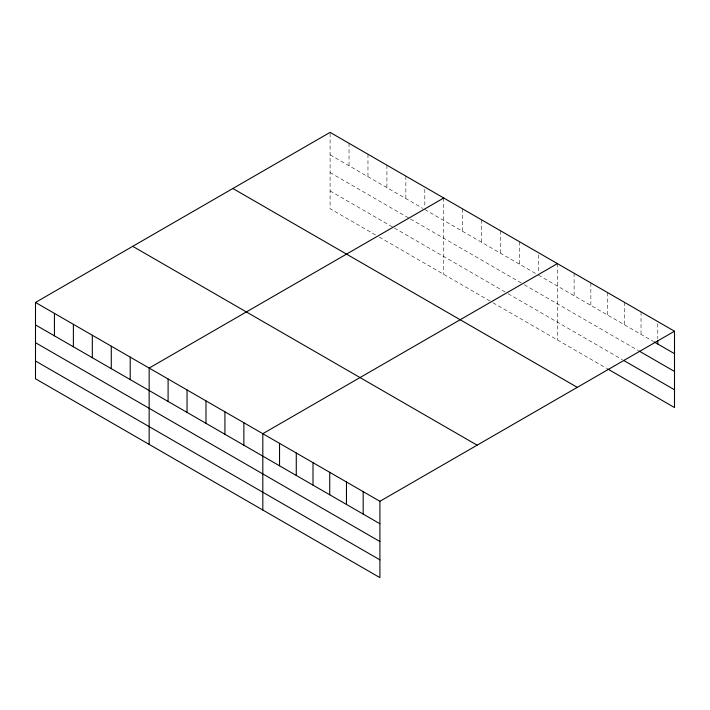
<?xml version="1.0" encoding="UTF-8"?>
<svg xmlns="http://www.w3.org/2000/svg" width="710" height="710" viewBox="0 0 710 710"><rect width="100%" height="100%" fill="white"/><g stroke="black" fill="none" stroke-linecap="round" stroke-linejoin="round"><path stroke-width="0.53" stroke-dasharray="3.55 2.66" d="M330.088 154.824L422.903 208.412M424.802 209.503L535.615 273.483M538.455 275.125L653.12 341.332M330.088 172.601L409.643 218.538M410.593 219.088L523.305 284.16M524.246 284.701L638.254 350.527M330.088 190.919L393.544 227.564M394.494 228.105L507.197 293.177M508.147 293.727L622.457 359.721M375.546 234.948L330.088 208.704L330.088 132.371M379.335 237.14L492.048 302.211M492.997 302.753L606.659 368.383M657.771 323.698L657.771 338.67M641.041 311.903L641.041 334.357M624.312 302.247L624.312 324.692M607.582 292.591L607.582 315.036M590.853 282.926L590.853 305.38M574.124 273.27L574.124 295.724M557.394 263.614L557.394 339.939M538.455 254.81L538.455 272.986M519.516 241.737L519.516 264.191M500.568 230.803L500.568 253.257M481.628 219.869L481.628 242.314M462.68 208.926L462.68 231.38M443.741 197.992L443.741 274.317M424.802 189.197L424.802 206.299M405.854 176.124L405.854 198.569M386.914 165.181L386.914 187.635M367.966 154.248L367.966 176.701M349.027 143.313L349.027 165.758"/><path stroke-width="1.06" d="M379.912 541.526L379.912 501.296L35.5 302.451L35.5 378.776L379.912 577.629L379.912 541.526L35.5 342.681M607.582 368.916L674.5 407.549L674.5 331.224L330.088 132.371L35.5 302.451M443.741 197.992L149.153 368.073L149.153 444.398M557.394 263.614L262.815 433.686L262.815 510.02M379.912 501.296L674.5 331.224M654.052 341.865L674.5 353.669M639.186 351.059L674.5 371.454M624.312 360.795L674.5 389.772M232.871 188.496L577.283 387.349M132.717 246.326L477.129 445.17M35.5 324.905L379.912 523.749M35.5 360.999L379.912 559.844M657.771 340.809L657.771 344.013M363.183 491.639L363.183 514.093M346.462 481.983L346.462 504.428M329.733 472.319L329.733 494.772M313.003 462.663L313.003 485.116M296.274 453.007L296.274 475.46M279.545 443.351L279.545 465.796M243.867 422.752L243.867 445.205M224.928 411.818L224.928 434.263M205.989 400.884L205.989 423.329M187.041 389.941L187.041 412.395M168.101 379.007L168.101 401.461M130.214 357.13L130.214 379.584M111.275 346.196L111.275 368.65M92.327 335.262L92.327 357.707M73.387 324.328L73.387 346.773M54.439 313.385L54.439 335.839"/></g></svg>
